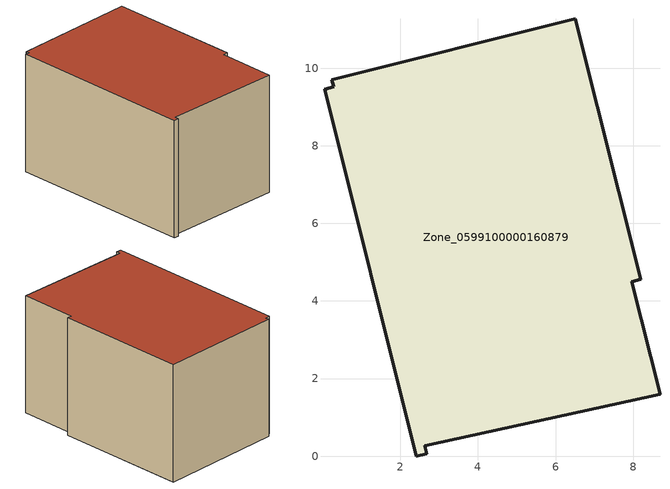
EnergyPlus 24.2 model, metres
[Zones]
Zone_0599100000160879
 floor ground (C_G): 0.28,9.52 0.23,9.7 6.51,11.27 8.2,4.56 7.97,4.5 8.69,1.6 2.62,0.27 2.68,0.07 2.41,0 0.04,9.46 z0
 wall outside (C_F): 8.2,4.56 6.51,11.27 0.23,9.7 0.28,9.52 0.04,9.46 2.41,0 2.68,0.07 2.62,0.27 8.69,1.6 7.97,4.5 8.2,4.56 z0:6.23
 roof outside (C_R): 0.28,9.52 0.04,9.46 2.41,0 2.68,0.07 2.62,0.27 8.69,1.6 7.97,4.5 8.2,4.56 6.51,11.27 0.23,9.7 z6.23
[BUILDING]
Pand.0599100000160879: North Axis=0; Terrain=City; Loads Convergence Tolerance Value=0.04; Temperature Convergence Tolerance Value=0.4; Solar Distribution=FullExterior; Maximum Number of Warmup Days=25; Minimum Number of Warmup Days=1
[Site:Location]
Rotterdam.The.Hague.AP_ZH_NLD Design_Conditions: Latitude=51.96; Longitude=4.45; Time Zone=1; Elevation=-4.5
[SITE:GROUNDTEMPERATURE:BUILDINGSURFACE]
18, 18, 18, 18, 18, 18, 18, 18, 18, 18, 18, 18
[MATERIAL] Thermal Absorptance=0.9; Solar Absorptance=0.7; Visible Absorptance=0.7
Name | Roughness | Thickness | Conductivity | Density | Specific Heat
G.TC.1946-1964 | MediumSmooth | 0.15 | 1 | 540 | 1210
F.TC.1946-1964 | Rough | 0.3 | 0.857143 | 1920 | 840
R.TC.1946-1964 | MediumRough | 0.2 | 0.235294 | 1500 | 1000
[CONSTRUCTION]
C_G: G.TC.1946-1964
C_F: F.TC.1946-1964
C_R: R.TC.1946-1964
[ZONE]
Zone_0599100000160879: Type=1; Multiplier=1; Ceiling Height=Autocalculate; Volume=Autocalculate; Floor Area=autocalculate; Part of Total Floor Area=Yes
[ZONEINFILTRATION:DESIGNFLOWRATE]
Infil_Zone_0599100000160879: Zone or ZoneList or Space or SpaceList=Zone_0599100000160879; Schedule=AlwaysOn; Design Flow Rate Calculation Method=Flow/Area; Flow Rate per Floor Area=0.003; Constant Term Coefficient=1; Temperature Term Coefficient=0; Velocity Term Coefficient=0; Velocity Squared Term Coefficient=0
[HVACTEMPLATE:ZONE:IDEALLOADSAIRSYSTEM]
Zone_0599100000160879: Maximum Heating Supply Air Temperature=50; Minimum Cooling Supply Air Temperature=13; Maximum Heating Supply Air Humidity Ratio=0.0156; Minimum Cooling Supply Air Humidity Ratio=0.0077; Heating Limit=NoLimit; Cooling Limit=NoLimit; Dehumidification Control Type=ConstantSensibleHeatRatio; Cooling Sensible Heat Ratio=0.7; Dehumidification Setpoint=60; Humidification Control Type=None; Humidification Setpoint=30; Outdoor Air Method=None; Outdoor Air Flow Rate per Person=0.00944; Outdoor Air Flow Rate per Zone Floor Area=0; Outdoor Air Flow Rate per Zone=0; Demand Controlled Ventilation Type=None; Outdoor Air Economizer Type=NoEconomizer; Heat Recovery Type=None; Sensible Heat Recovery Effectiveness=0.7; Latent Heat Recovery Effectiveness=0.65
[ZONECONTROL:THERMOSTAT]
ThermostatControl_Zone_0599100000160879: Zone or ZoneList=Zone_0599100000160879; Control Type Schedule=DualSetpointControlType; Control 1=Thermostat_Zone_0599100000160879; Temperature Difference Between Cutout And Setpoint=0
[THERMOSTATSETPOINT:DUALSETPOINT]
Thermostat_Zone_0599100000160879: Heating Setpoint Temperature Schedule=HeatingSetpoint_Zone_0599100000160879; Cooling Setpoint Temperature Schedule=CoolingSetpoint_Zone_0599100000160879
[SCHEDULE:COMPACT]
HeatingSetpoint_Zone_0599100000160879: Through: 12/31, For: AllDays, Until: 24:00, 21
CoolingSetpoint_Zone_0599100000160879: Through: 12/31, For: AllDays, Until: 24:00, 24
DualSetpointControlType: Through: 12/31, For: AllDays, Until: 24:00, 4
AlwaysOn: Through: 12/31, For: AllDays, Until: 24:00, 1
